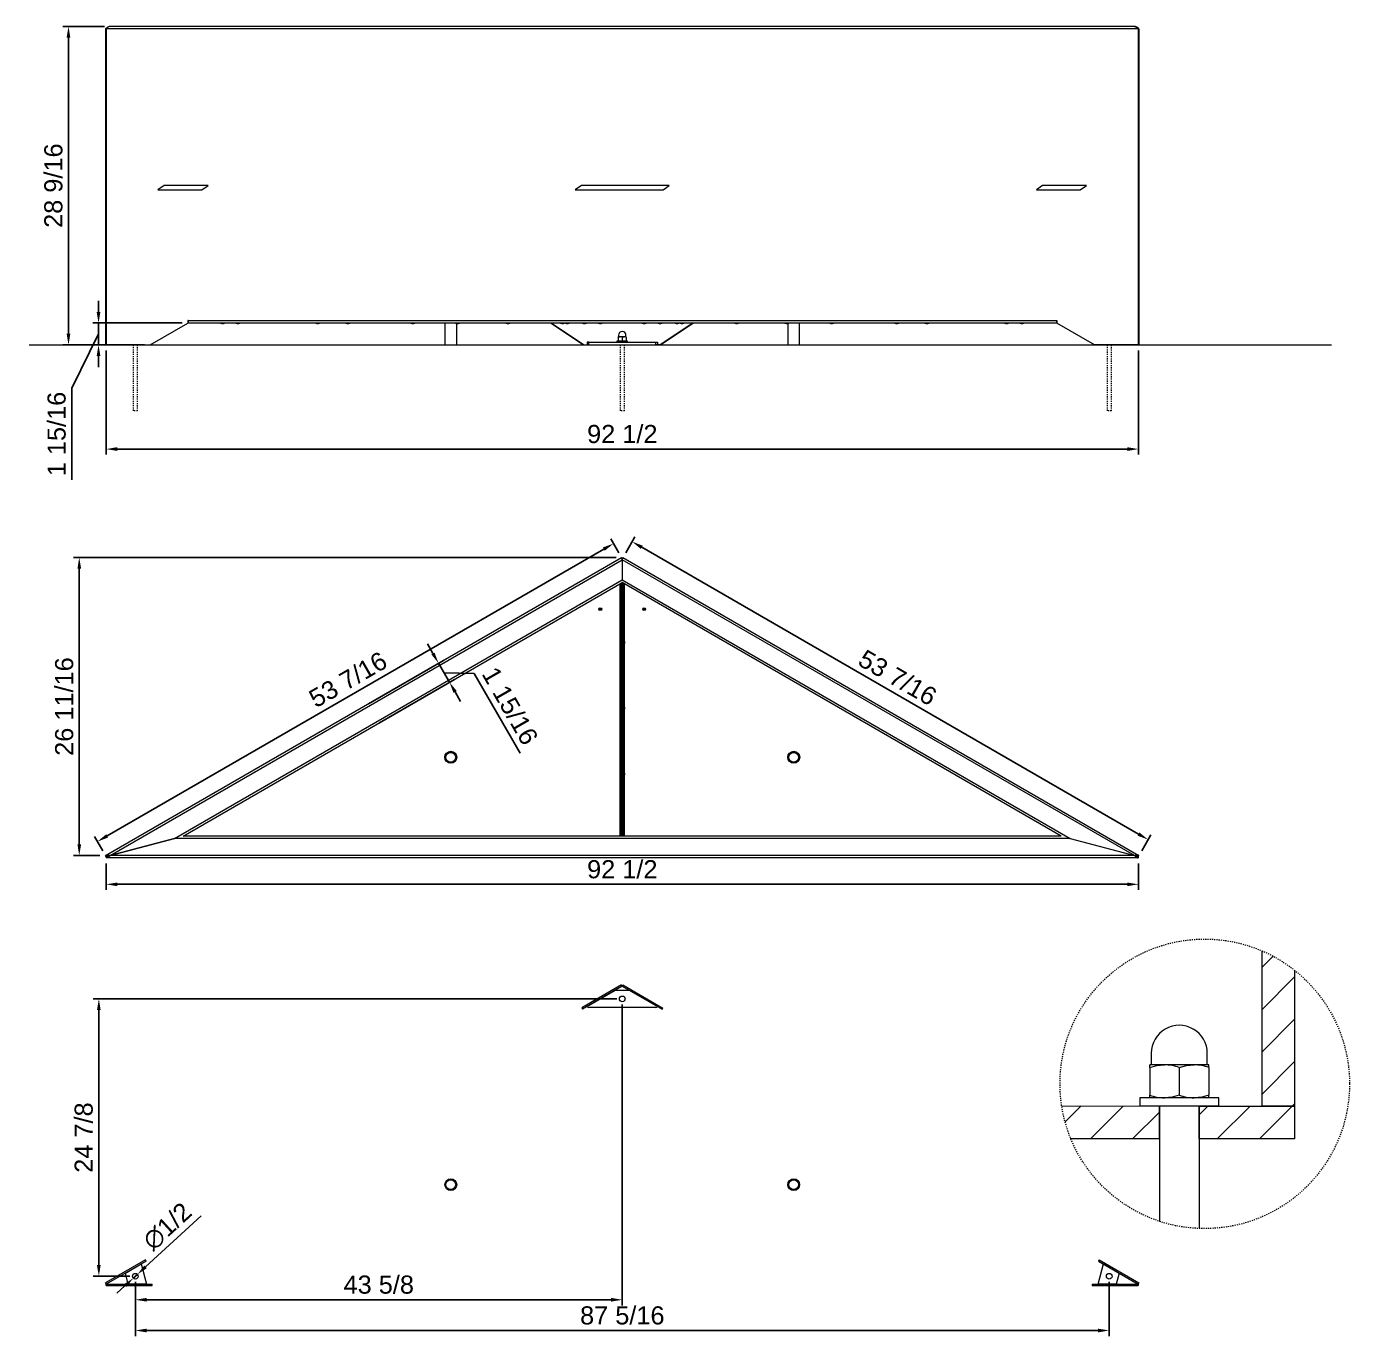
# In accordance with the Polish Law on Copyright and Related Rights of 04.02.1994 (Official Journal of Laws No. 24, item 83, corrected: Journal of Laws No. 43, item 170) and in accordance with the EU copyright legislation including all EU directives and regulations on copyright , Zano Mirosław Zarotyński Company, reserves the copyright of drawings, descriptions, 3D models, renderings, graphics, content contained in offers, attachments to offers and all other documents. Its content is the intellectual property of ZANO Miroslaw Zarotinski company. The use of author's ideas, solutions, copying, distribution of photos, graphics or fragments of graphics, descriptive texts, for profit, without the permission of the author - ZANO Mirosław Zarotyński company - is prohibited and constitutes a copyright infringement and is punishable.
# Model space of a CAD drawing. Header units: inches. Extents: x -3 to 180, y 0 to 118.
# Drawn here: x -2.7 to 115.9, y 0 to 117.9 of the extents above; entities that cross this region are included whole.
import ezdxf

# ---------------------------------------------------------------- set-up
doc = ezdxf.new("R2010")
doc.units = ezdxf.units.IN
doc.header["$PDSIZE"] = -1
doc.linetypes.add('HIDDEN', pattern=[1.905, 1.27, -0.635])
for name, color, linetype, lineweight in [('ZANO_R', 7, 'Continuous', 0), ('ZANO_R_przerywana', 250, 'HIDDEN', 0), ('ZANO_W', 1, 'Continuous', 0)]:
    doc.layers.add(name, color=color, linetype=linetype, lineweight=lineweight)
doc.styles.get("Standard").update_dxf_attribs({"font": 'ARIALUNI.TTF'})
doc.dimstyles.new('amerykanie', dxfattribs={"dimtxt": 50, "dimasz": 50, "dimexe": 0.5, "dimexo": 0.5, "dimgap": 1, "dimtad": 1, "dimdec": 0, "dimzin": 0, "dimlunit": 5, "dimtxsty": 'Standard', "dimcen": 0.09, "dimclrd": 1, "dimclre": 1, "dimclrt": 1, "dimazin": 0, "dimtfac": 1, "dimtdec": 0, "dimtmove": 0, "dimatfit": 3, "dimfxl": 1, "dimtzin": 0, "dimarcsym": 1})

# ---------------------------------------------------------------- blocks, each defined once
blk = doc.blocks.new('*D362')
at = {"layer": 'Defpoints', "color": 0}
for p in [(4.78, 117.92), (1.06, 89.37), (4.38, 89.37)]:
    blk.add_point(p, dxfattribs=at)
at = {"layer": 'ZANO_W', "color": 1, "lineweight": -2}
for p, q in [((4.28, 117.92), (0.56, 117.92)), ((1.06, 116.92), (1.06, 90.37)), ((3.88, 89.37), (0.56, 89.37))]:
    blk.add_line(p, q, dxfattribs=at)
at = {"layer": 'ZANO_W', "color": 1}
for points in [[(1.22, 116.92), (0.89, 116.92), (1.06, 117.92)], [(0.89, 90.37), (1.22, 90.37), (1.06, 89.37)]]:
    blk.add_solid(points, dxfattribs=at)
at = {"layer": 'ZANO_W', "color": 1, "insert": (-0.29, 103.65), "char_height": 1.625, "attachment_point": 5, "rotation": 90}
blk.add_mtext('28 9/16', dxfattribs=at)
blk = doc.blocks.new('*D363')
at = {"layer": 'Defpoints', "color": 0}
for p in [(35.21, 59.14), (27.51, 56.96), (28.49, 55.26)]:
    blk.add_point(p, dxfattribs=at)
at = {"layer": 'ZANO_W', "color": 1, "lineweight": -2}
for p, q in [((33.73, 61.71), (33.23, 62.58)), ((27.94, 57.21), (34.66, 61.09)), ((34.23, 60.84), (35.21, 59.14)), ((28.93, 55.51), (35.65, 59.39)), ((37.42, 59.91), (34.72, 59.99)), ((41.54, 52.79), (37.42, 59.91)), ((35.71, 58.27), (36.21, 57.41))]:
    blk.add_line(p, q, dxfattribs=at)
at = {"layer": 'ZANO_W', "color": 1}
for points in [[(33.59, 61.63), (33.87, 61.79), (34.23, 60.84)], [(35.86, 58.36), (35.57, 58.19), (35.21, 59.14)]]:
    blk.add_solid(points, dxfattribs=at)
at = {"layer": 'ZANO_W', "color": 1, "insert": (40.64, 57.02), "char_height": 1.625, "attachment_point": 5, "rotation": 300}
blk.add_mtext('1 15/16', dxfattribs=at)
blk = doc.blocks.new('*D364')
at = {"layer": 'Defpoints', "color": 0}
for p in [(11.76, 91.34), (3.75, 89.37), (8.37, 89.37)]:
    blk.add_point(p, dxfattribs=at)
at = {"layer": 'ZANO_W', "color": 1, "lineweight": -2}
for p, q in [((3.75, 92.34), (3.75, 93.34)), ((11.26, 91.34), (3.25, 91.34)), ((3.75, 91.34), (3.75, 89.37)), ((1.35, 85.51), (3.75, 90.36)), ((7.87, 89.37), (3.25, 89.37)), ((3.75, 88.37), (3.75, 87.37)), ((1.35, 77.28), (1.35, 85.51))]:
    blk.add_line(p, q, dxfattribs=at)
at = {"layer": 'ZANO_W', "color": 1}
for points in [[(3.58, 92.34), (3.92, 92.34), (3.75, 91.34)], [(3.92, 88.37), (3.58, 88.37), (3.75, 89.37)]]:
    blk.add_solid(points, dxfattribs=at)
at = {"layer": 'ZANO_W', "color": 1, "insert": (0, 81.39), "char_height": 1.625, "attachment_point": 5, "rotation": 90}
blk.add_mtext('1 15/16', dxfattribs=at)
blk = doc.blocks.new('*D365')
at = {"layer": 'Defpoints', "color": 0}
for p in [(4.44, 43.39), (96.96, 43.39), (96.96, 41.03)]:
    blk.add_point(p, dxfattribs=at)
at = {"layer": 'ZANO_W', "color": 1, "lineweight": -2}
for p, q in [((4.44, 42.89), (4.44, 40.53)), ((96.96, 42.89), (96.96, 40.53)), ((5.44, 41.03), (95.96, 41.03))]:
    blk.add_line(p, q, dxfattribs=at)
at = {"layer": 'ZANO_W', "color": 1}
for points in [[(5.44, 41.19), (5.44, 40.86), (4.44, 41.03)], [(95.96, 40.86), (95.96, 41.19), (96.96, 41.03)]]:
    blk.add_solid(points, dxfattribs=at)
at = {"layer": 'ZANO_W', "color": 1, "insert": (50.7, 42.37), "char_height": 1.625, "attachment_point": 5}
blk.add_mtext('92 1/2', dxfattribs=at)
blk = doc.blocks.new('*D366')
at = {"layer": 'Defpoints', "color": 0}
for p in [(2.02, 70.32), (50.64, 70.32), (4.38, 43.61)]:
    blk.add_point(p, dxfattribs=at)
at = {"layer": 'ZANO_W', "color": 1, "lineweight": -2}
for p, q in [((50.14, 70.32), (1.52, 70.32)), ((2.02, 44.61), (2.02, 69.32)), ((3.88, 43.61), (1.52, 43.61))]:
    blk.add_line(p, q, dxfattribs=at)
at = {"layer": 'ZANO_W', "color": 1}
for points in [[(2.19, 69.32), (1.86, 69.32), (2.02, 70.32)], [(1.86, 44.61), (2.19, 44.61), (2.02, 43.61)]]:
    blk.add_solid(points, dxfattribs=at)
at = {"layer": 'ZANO_W', "color": 1, "insert": (0.68, 56.96), "char_height": 1.625, "attachment_point": 5, "rotation": 90}
blk.add_mtext('26 11/16', dxfattribs=at)
blk = doc.blocks.new('*D367')
at = {"layer": 'Defpoints', "color": 0}
for p in [(49.91, 71.57), (50.64, 70.32), (4.38, 43.61)]:
    blk.add_point(p, dxfattribs=at)
at = {"layer": 'ZANO_W', "color": 1, "lineweight": -2}
for p, q in [((50.39, 70.75), (49.66, 72)), ((4.52, 45.36), (49.05, 71.07)), ((4.13, 44.04), (3.4, 45.3))]:
    blk.add_line(p, q, dxfattribs=at)
at = {"layer": 'ZANO_W', "color": 1}
for points in [[(49.13, 70.93), (48.96, 71.22), (49.91, 71.57)], [(4.44, 45.51), (4.6, 45.22), (3.65, 44.86)]]:
    blk.add_solid(points, dxfattribs=at)
at = {"layer": 'ZANO_W', "color": 1, "insert": (26.11, 59.38), "char_height": 1.625, "attachment_point": 5, "rotation": 30}
blk.add_mtext('53 7/16', dxfattribs=at)
blk = doc.blocks.new('*D368')
at = {"layer": 'Defpoints', "color": 0}
for p in [(50.76, 70.32), (97.84, 45.03), (97.02, 43.61)]:
    blk.add_point(p, dxfattribs=at)
at = {"layer": 'ZANO_W', "color": 1, "lineweight": -2}
for p, q in [((51.01, 70.75), (51.83, 72.17)), ((52.44, 71.24), (96.97, 45.53)), ((97.27, 44.04), (98.09, 45.46))]:
    blk.add_line(p, q, dxfattribs=at)
at = {"layer": 'ZANO_W', "color": 1}
for points in [[(52.53, 71.38), (52.36, 71.09), (51.58, 71.74)], [(96.89, 45.39), (97.05, 45.68), (97.84, 45.03)]]:
    blk.add_solid(points, dxfattribs=at)
at = {"layer": 'ZANO_W', "color": 1, "insert": (75.38, 59.55), "char_height": 1.625, "attachment_point": 5, "rotation": 330.0015}
blk.add_mtext('53 7/16', dxfattribs=at)
blk = doc.blocks.new('*D369')
at = {"layer": 'Defpoints', "color": 0}
for p in [(4.44, 89.37), (96.96, 89.37), (96.96, 80.04)]:
    blk.add_point(p, dxfattribs=at)
at = {"layer": 'ZANO_W', "color": 1, "lineweight": -2}
for p, q in [((4.44, 88.87), (4.44, 79.54)), ((96.96, 88.87), (96.96, 79.54)), ((5.44, 80.04), (95.96, 80.04))]:
    blk.add_line(p, q, dxfattribs=at)
at = {"layer": 'ZANO_W', "color": 1}
for points in [[(5.44, 80.21), (5.44, 79.87), (4.44, 80.04)], [(95.96, 79.87), (95.96, 80.21), (96.96, 80.04)]]:
    blk.add_solid(points, dxfattribs=at)
at = {"layer": 'ZANO_W', "color": 1, "insert": (50.7, 81.38), "char_height": 1.625, "attachment_point": 5}
blk.add_mtext('92 1/2', dxfattribs=at)
blk = doc.blocks.new('*D370')
at = {"layer": 'Defpoints', "color": 0}
for p in [(7.05, 5.9), (94.35, 5.9), (94.35, 1.04)]:
    blk.add_point(p, dxfattribs=at)
at = {"layer": 'ZANO_W', "color": 1, "lineweight": -2}
for p, q in [((7.05, 5.4), (7.05, 0.54)), ((94.35, 5.4), (94.35, 0.54)), ((8.05, 1.04), (93.35, 1.04))]:
    blk.add_line(p, q, dxfattribs=at)
at = {"layer": 'ZANO_W', "color": 1}
for points in [[(8.05, 1.2), (8.05, 0.87), (7.05, 1.04)], [(93.35, 0.87), (93.35, 1.2), (94.35, 1.04)]]:
    blk.add_solid(points, dxfattribs=at)
at = {"layer": 'ZANO_W', "color": 1, "insert": (50.7, 2.38), "char_height": 1.625, "attachment_point": 5}
blk.add_mtext('87 5/16', dxfattribs=at)
blk = doc.blocks.new('*D371')
at = {"layer": 'Defpoints', "color": 0}
for p in [(50.7, 30.76), (7.05, 5.9), (50.7, 3.79)]:
    blk.add_point(p, dxfattribs=at)
at = {"layer": 'ZANO_W', "color": 1, "lineweight": -2}
for p, q in [((50.7, 30.26), (50.7, 3.29)), ((7.05, 5.4), (7.05, 3.29)), ((8.05, 3.79), (49.7, 3.79))]:
    blk.add_line(p, q, dxfattribs=at)
at = {"layer": 'ZANO_W', "color": 1}
for points in [[(8.05, 3.96), (8.05, 3.63), (7.05, 3.79)], [(49.7, 3.63), (49.7, 3.96), (50.7, 3.79)]]:
    blk.add_solid(points, dxfattribs=at)
at = {"layer": 'ZANO_W', "color": 1, "insert": (28.87, 5.14), "char_height": 1.625, "attachment_point": 5}
blk.add_mtext('43 5/8', dxfattribs=at)
blk = doc.blocks.new('*D372')
at = {"layer": 'Defpoints', "color": 0}
for p in [(3.78, 30.76), (50.7, 30.76), (7.05, 5.9)]:
    blk.add_point(p, dxfattribs=at)
at = {"layer": 'ZANO_W', "color": 1, "lineweight": -2}
for p, q in [((50.2, 30.76), (3.28, 30.76)), ((3.78, 6.9), (3.78, 29.76)), ((6.55, 5.9), (3.28, 5.9))]:
    blk.add_line(p, q, dxfattribs=at)
at = {"layer": 'ZANO_W', "color": 1}
for points in [[(3.94, 29.76), (3.61, 29.76), (3.78, 30.76)], [(3.61, 6.9), (3.94, 6.9), (3.78, 5.9)]]:
    blk.add_solid(points, dxfattribs=at)
at = {"layer": 'ZANO_W', "color": 1, "insert": (2.43, 18.33), "char_height": 1.625, "attachment_point": 5, "rotation": 90}
blk.add_mtext('24 7/8', dxfattribs=at)
blk = doc.blocks.new('*D374')
at = {"layer": 'Defpoints', "color": 0}
for p in [(7.24, 6.07), (6.86, 5.72)]:
    blk.add_point(p, dxfattribs=at)
at = {"layer": 'ZANO_W', "color": 1, "lineweight": -2}
for p, q in [((12.95, 11.31), (7.97, 6.75)), ((6.86, 5.72), (7.24, 6.07)), ((6.12, 5.05), (5.38, 4.37))]:
    blk.add_line(p, q, dxfattribs=at)
at = {"layer": 'ZANO_W', "color": 1}
for points in [[(7.86, 6.87), (8.08, 6.62), (7.24, 6.07)], [(6.23, 4.92), (6.01, 5.17), (6.86, 5.72)]]:
    blk.add_solid(points, dxfattribs=at)
at = {"layer": 'ZANO_W', "color": 1, "insert": (9.92, 10.36), "char_height": 1.625, "attachment_point": 5, "rotation": 42.5314}
blk.add_mtext('∅1/2', dxfattribs=at)

msp = doc.modelspace()

# ---------------------------------------------------------------- linework, layer by layer
at = {"layer": 'ZANO_R'}
for p, q in [((4.43559, 117.70553), (4.37812, 117.70553)), ((4.37812, 117.70553), (4.37812, 89.37449)), ((96.95635, 117.70553), (4.43559, 117.70553)), ((4.43559, 117.70553), (4.43559, 89.37449)), ((96.60371, 117.91813), (4.78823, 117.91813)), ((96.95635, 117.70553), (97.0154, 117.70553)), ((96.95635, 117.70553), (96.95635, 89.37449)), ((97.0154, 117.70553), (97.0154, 89.37449)), ((9.63805, 103.666), (9.07578, 103.27229)), ((9.07578, 103.27229), (13.01283, 103.27229)), ((13.5751, 103.666), (9.63805, 103.666)), ((13.01283, 103.27229), (13.5751, 103.666)), ((47.04005, 103.666), (46.47778, 103.27229)), ((46.47778, 103.27229), (54.35189, 103.27229)), ((54.91416, 103.666), (47.04005, 103.666)), ((54.35189, 103.27229), (54.91416, 103.666)), ((88.37912, 103.666), (87.81685, 103.27229)), ((87.81685, 103.27229), (91.7539, 103.27229)), ((92.31617, 103.666), (88.37912, 103.666)), ((91.7539, 103.27229), (92.31617, 103.666)), ((11.78224, 91.55562), (11.74287, 91.55562)), ((11.74287, 91.55562), (11.74287, 91.32029)), ((11.74287, 91.46113), (11.75894, 91.46113)), ((11.74287, 91.34302), (11.75894, 91.34302)), ((11.75894, 91.46113), (11.75894, 91.34302)), ((11.75894, 91.34302), (89.63343, 91.34302)), ((11.78224, 91.55562), (89.60971, 91.55562)), ((14.69206, 91.34302), (14.69206, 91.33908)), ((14.69206, 91.33908), (15.0464, 91.33908)), ((14.69744, 91.33162), (15.04102, 91.33162)), ((15.0464, 91.33908), (15.0464, 91.34302)), ((16.06959, 91.34302), (16.06959, 91.33908)), ((16.06959, 91.33908), (16.1681, 91.33908)), ((16.07496, 91.33162), (16.17048, 91.33162)), ((16.1681, 91.33908), (16.42392, 91.33908)), ((16.17048, 91.33162), (16.41855, 91.33162)), ((16.42392, 91.33908), (16.42392, 91.34302)), ((23.21603, 91.34302), (23.21603, 91.33908)), ((23.21603, 91.33908), (23.57037, 91.33908)), ((23.22141, 91.33162), (23.56499, 91.33162)), ((23.57037, 91.33908), (23.57037, 91.34302)), ((25.91222, 91.34302), (25.91222, 91.33908)), ((25.91222, 91.33908), (26.26656, 91.33908)), ((25.9176, 91.33162), (26.26118, 91.33162)), ((26.26656, 91.33908), (26.26656, 91.34302)), ((31.74, 91.34302), (31.74, 91.33908)), ((31.74, 91.33908), (32.09434, 91.33908)), ((31.74538, 91.33162), (32.08896, 91.33162)), ((32.09434, 91.33908), (32.09434, 91.34302)), ((34.79685, 91.34302), (34.79685, 89.37449)), ((35.75485, 91.34302), (35.75485, 91.33908)), ((35.75485, 91.33908), (36.10919, 91.33908)), ((35.76023, 91.33162), (36.10381, 91.33162)), ((36.10919, 91.33908), (36.10919, 91.34302)), ((40.26397, 91.34302), (40.26397, 91.33908)), ((40.26397, 91.33908), (40.61831, 91.33908)), ((40.26935, 91.33162), (40.61293, 91.33162)), ((40.61831, 91.33908), (40.61831, 91.34302)), ((44.30942, 91.32029), (44.30942, 91.34302)), ((44.36848, 91.32029), (44.36848, 91.34302)), ((45.16483, 91.34302), (45.16483, 91.33908)), ((45.16483, 91.33908), (45.28995, 91.33908)), ((45.17021, 91.33162), (45.29153, 91.33162)), ((45.28995, 91.33908), (45.51917, 91.33908)), ((45.29153, 91.33162), (45.51379, 91.33162)), ((45.51917, 91.33908), (45.51917, 91.34302)), ((45.59749, 91.34302), (45.59749, 91.33908)), ((45.59749, 91.33908), (45.95182, 91.33908)), ((45.60287, 91.33162), (45.94645, 91.33162)), ((45.95182, 91.33908), (45.95182, 91.34302)), ((47.13336, 91.34302), (47.13336, 91.33908)), ((47.13336, 91.33908), (47.48769, 91.33908)), ((47.13874, 91.33162), (47.48232, 91.33162)), ((47.48769, 91.33908), (47.48769, 91.34302)), ((48.5507, 91.34302), (48.5507, 91.33908)), ((48.5507, 91.33908), (48.82732, 91.33908)), ((48.55608, 91.33162), (48.8243, 91.33162)), ((48.8243, 91.33162), (48.89966, 91.33162)), ((48.82732, 91.33908), (48.90503, 91.33908)), ((48.90503, 91.33908), (48.90503, 91.34302)), ((52.48776, 91.34302), (52.48776, 91.33908)), ((52.48776, 91.33908), (52.53864, 91.33908)), ((52.49313, 91.33162), (52.54247, 91.33162)), ((52.53864, 91.33908), (52.84209, 91.33908)), ((52.54247, 91.33162), (52.83671, 91.33162)), ((52.84209, 91.33908), (52.84209, 91.34302)), ((53.90509, 91.34302), (53.90509, 91.33908)), ((53.90509, 91.33908), (54.25943, 91.33908)), ((53.91047, 91.33162), (54.25405, 91.33162)), ((54.25943, 91.33908), (54.25943, 91.34302)), ((55.44012, 91.34302), (55.44012, 91.33908)), ((55.44012, 91.33908), (55.58834, 91.33908)), ((55.4455, 91.33162), (55.58922, 91.33162)), ((55.58834, 91.33908), (55.79446, 91.33908)), ((55.58922, 91.33162), (55.78908, 91.33162)), ((55.79446, 91.33908), (55.79446, 91.34302)), ((55.87362, 91.34302), (55.87362, 91.33908)), ((55.87362, 91.33908), (56.04902, 91.33908)), ((55.87899, 91.33162), (56.04908, 91.33162)), ((56.04902, 91.33908), (56.22795, 91.33908)), ((56.04908, 91.33162), (56.22258, 91.33162)), ((56.22795, 91.33908), (56.22795, 91.34302)), ((57.02505, 91.34302), (57.02505, 91.32029)), ((57.0841, 91.32029), (57.0841, 91.34302)), ((60.77442, 91.34302), (60.77442, 91.33908)), ((60.77442, 91.33908), (61.12876, 91.33908)), ((60.7798, 91.33162), (61.12338, 91.33162)), ((61.12876, 91.33908), (61.12876, 91.34302)), ((65.28275, 91.34302), (65.28275, 91.33908)), ((65.28275, 91.33908), (65.63709, 91.33908)), ((65.28813, 91.33162), (65.63171, 91.33162)), ((65.63709, 91.33908), (65.63709, 91.34302)), ((66.59509, 89.37449), (66.59509, 91.34302)), ((69.29839, 91.34302), (69.29839, 91.33908)), ((69.29839, 91.33908), (69.65273, 91.33908)), ((69.30377, 91.33162), (69.64735, 91.33162)), ((69.65273, 91.33908), (69.65273, 91.34302)), ((75.12539, 91.34302), (75.12539, 91.33908)), ((75.12539, 91.33908), (75.42373, 91.33908)), ((75.13077, 91.33162), (75.42005, 91.33162)), ((75.42005, 91.33162), (75.47435, 91.33162)), ((75.42373, 91.33908), (75.47973, 91.33908)), ((75.47973, 91.33908), (75.47973, 91.34302)), ((77.82236, 91.34302), (77.82236, 91.33908)), ((77.82236, 91.33908), (78.1767, 91.33908)), ((77.82774, 91.33162), (78.17132, 91.33162)), ((78.1767, 91.33908), (78.1767, 91.34302)), ((84.96802, 91.34302), (84.96802, 91.33908)), ((84.96802, 91.33908), (85.1652, 91.33908)), ((84.9734, 91.33162), (85.16459, 91.33162)), ((85.16459, 91.33162), (85.31698, 91.33162)), ((85.1652, 91.33908), (85.32236, 91.33908)), ((85.32236, 91.33908), (85.32236, 91.34302)), ((86.34633, 91.34302), (86.34633, 91.33908)), ((86.34633, 91.33908), (86.68464, 91.33908)), ((86.35171, 91.33162), (86.67975, 91.33162)), ((86.67975, 91.33162), (86.69529, 91.33162)), ((86.68464, 91.33908), (86.70067, 91.33908)), ((86.70067, 91.33908), (86.70067, 91.34302)), ((89.60971, 91.55562), (89.64908, 91.55562)), ((89.63343, 91.46113), (89.63343, 91.34302)), ((89.63343, 91.46113), (89.64908, 91.46113)), ((89.63343, 91.34302), (89.64908, 91.34302)), ((89.64908, 91.55562), (89.64908, 91.32029)), ((8.37265, 89.37449), (11.74287, 91.32029)), ((14.79493, 91.30877), (14.94353, 91.30877)), ((14.80033, 91.3084), (14.93813, 91.3084)), ((16.17246, 91.30877), (16.21377, 91.30877)), ((16.17786, 91.3084), (16.31565, 91.3084)), ((16.21377, 91.30877), (16.32105, 91.30877)), ((23.3189, 91.30877), (23.4675, 91.30877)), ((23.3243, 91.3084), (23.4621, 91.3084)), ((26.01509, 91.30877), (26.16369, 91.30877)), ((26.02049, 91.3084), (26.15829, 91.3084)), ((31.84287, 91.30877), (31.99147, 91.30877)), ((31.84827, 91.3084), (31.98607, 91.3084)), ((35.85592, 89.37449), (35.85592, 91.30903)), ((35.85772, 91.30877), (36.00632, 91.30877)), ((35.86312, 91.3084), (36.00092, 91.3084)), ((40.36684, 91.30877), (40.51544, 91.30877)), ((40.37224, 91.3084), (40.51004, 91.3084)), ((44.36848, 91.32029), (44.30942, 91.32029)), ((44.30942, 91.32029), (47.22812, 89.37449)), ((44.36848, 91.32029), (47.28717, 89.37449)), ((45.2677, 91.30877), (45.32017, 91.30877)), ((45.2731, 91.3084), (45.4109, 91.3084)), ((45.32017, 91.30877), (45.4163, 91.30877)), ((45.70036, 91.30877), (45.84896, 91.30877)), ((45.70576, 91.3084), (45.84355, 91.3084)), ((47.23623, 91.30877), (47.38483, 91.30877)), ((47.24163, 91.3084), (47.37943, 91.3084)), ((48.65357, 91.30877), (48.76958, 91.30877)), ((48.65897, 91.3084), (48.79677, 91.3084)), ((48.76958, 91.30877), (48.80217, 91.30877)), ((50.36175, 90.24065), (50.36175, 90.11269)), ((51.03104, 90.11269), (51.03104, 90.24065)), ((52.59062, 91.30877), (52.61196, 91.30877)), ((52.59602, 91.3084), (52.73382, 91.3084)), ((52.61196, 91.30877), (52.73922, 91.30877)), ((54.00796, 91.30877), (54.15656, 91.30877)), ((54.01336, 91.3084), (54.15116, 91.3084)), ((57.02505, 91.32029), (54.10635, 89.37449)), ((57.0841, 91.32029), (54.16541, 89.37449)), ((55.54299, 91.30877), (55.60515, 91.30877)), ((55.54839, 91.3084), (55.68619, 91.3084)), ((55.60515, 91.30877), (55.69159, 91.30877)), ((55.97649, 91.30877), (56.05005, 91.30877)), ((55.98189, 91.3084), (56.11969, 91.3084)), ((56.05005, 91.30877), (56.12508, 91.30877)), ((57.02505, 91.32029), (57.0841, 91.32029)), ((60.87729, 91.30877), (61.02589, 91.30877)), ((60.88269, 91.3084), (61.02049, 91.3084)), ((65.38562, 91.30877), (65.53422, 91.30877)), ((65.39102, 91.3084), (65.52882, 91.3084)), ((65.53603, 91.30903), (65.53603, 89.37449)), ((69.40126, 91.30877), (69.54986, 91.30877)), ((69.40666, 91.3084), (69.54446, 91.3084)), ((75.22826, 91.30877), (75.35337, 91.30877)), ((75.23365, 91.3084), (75.37145, 91.3084)), ((75.35337, 91.30877), (75.37686, 91.30877)), ((77.92523, 91.30877), (78.07383, 91.30877)), ((77.93063, 91.3084), (78.06843, 91.3084)), ((85.07089, 91.30877), (85.15358, 91.30877)), ((85.07629, 91.3084), (85.21408, 91.3084)), ((85.15358, 91.30877), (85.21949, 91.30877)), ((86.4492, 91.30877), (86.59108, 91.30877)), ((86.45461, 91.3084), (86.5924, 91.3084)), ((86.59108, 91.30877), (86.5978, 91.30877)), ((93.01929, 89.37449), (89.64908, 91.32029)), ((4.43559, 89.37449), (4.37812, 89.37449)), ((4.43559, 89.37449), (8.37265, 89.37449)), ((34.79685, 89.37449), (35.85592, 89.37449)), ((47.22812, 89.37449), (47.28717, 89.37449)), ((47.28717, 89.37449), (47.54675, 89.37449)), ((47.54675, 89.61072), (47.54675, 89.37449)), ((47.69801, 89.61072), (47.54675, 89.61072)), ((47.54675, 89.37449), (47.69801, 89.37449)), ((47.69801, 89.37449), (47.69801, 89.61072)), ((47.69801, 89.61072), (53.69478, 89.61072)), ((47.69801, 89.37449), (53.69478, 89.37449)), ((50.22395, 89.70914), (50.22395, 89.61072)), ((51.16884, 89.70914), (50.22395, 89.70914)), ((50.34206, 90.0712), (50.34206, 90.10285)), ((50.51923, 90.10285), (50.34206, 90.10285)), ((50.34206, 90.0712), (50.34206, 89.74079)), ((50.34206, 89.70914), (50.34206, 89.74079)), ((50.87356, 90.10285), (50.51923, 90.10285)), ((50.69639, 90.0712), (50.69639, 89.74079)), ((51.05073, 90.10285), (50.87356, 90.10285)), ((51.05073, 90.0712), (51.05073, 90.10285)), ((51.05073, 90.0712), (51.05073, 89.74079)), ((51.05073, 89.70914), (51.05073, 89.74079)), ((51.16884, 89.61072), (51.16884, 89.70914)), ((53.69478, 89.37449), (53.69478, 89.61072)), ((53.69478, 89.61072), (53.84604, 89.61072)), ((53.84604, 89.37449), (53.69478, 89.37449)), ((53.84604, 89.61072), (53.84604, 89.37449)), ((54.10635, 89.37449), (53.84604, 89.37449)), ((54.10635, 89.37449), (54.16541, 89.37449)), ((65.53603, 89.37449), (65.65762, 89.37449)), ((65.65762, 89.37449), (66.59509, 89.37449)), ((96.95635, 89.37449), (93.01929, 89.37449)), ((97.0154, 89.37449), (96.95635, 89.37449)), ((4.37812, 43.60984), (50.6377, 70.31783)), ((4.78981, 43.60204), (50.69676, 70.10643)), ((50.69676, 70.21554), (50.6377, 70.31783)), ((50.69676, 70.21512), (50.75582, 70.3174)), ((50.69676, 70.10643), (50.69676, 68.32435)), ((96.60371, 43.60162), (50.69676, 70.10601)), ((50.69676, 70.10601), (50.69676, 68.32393)), ((50.75582, 70.3174), (97.0154, 43.60942)), ((10.54958, 45.14537), (50.69676, 68.32435)), ((11.34302, 45.35796), (50.69676, 68.07886)), ((50.48337, 67.95566), (50.48337, 45.35754)), ((50.57786, 68.01022), (50.57786, 45.35754)), ((50.69597, 68.07841), (50.69597, 45.35754)), ((50.69676, 68.32393), (90.84394, 45.14494)), ((90.05051, 45.35754), (50.69676, 68.07844)), ((50.81409, 68.0107), (50.81409, 45.35754)), ((50.90857, 45.35754), (50.90857, 67.95615)), ((50.56646, 62.89174), (50.56646, 62.54816)), ((50.57786, 62.89712), (50.57392, 62.89712)), ((50.57392, 62.89712), (50.57392, 62.54278)), ((50.54324, 62.78885), (50.54324, 62.65105)), ((50.54361, 62.79425), (50.54361, 62.64565)), ((50.57392, 62.54278), (50.57786, 62.54278)), ((50.89875, 62.81521), (50.89875, 62.62468)), ((50.90556, 62.67049), (50.90556, 62.7694)), ((50.56646, 56.98616), (50.56646, 56.64258)), ((50.57786, 56.99154), (50.57392, 56.99154)), ((50.57392, 56.99154), (50.57392, 56.6372)), ((50.54324, 56.88327), (50.54324, 56.74547)), ((50.54361, 56.88867), (50.54361, 56.74007)), ((50.57392, 56.6372), (50.57786, 56.6372)), ((50.89875, 56.90963), (50.89875, 56.7191)), ((50.90556, 56.76491), (50.90556, 56.86382)), ((50.56646, 51.08058), (50.56646, 50.737)), ((50.57786, 51.08596), (50.57392, 51.08596)), ((50.57392, 51.08596), (50.57392, 50.73162)), ((50.89875, 51.00405), (50.89875, 50.81352)), ((50.54324, 50.97769), (50.54324, 50.83989)), ((50.54361, 50.98309), (50.54361, 50.83449)), ((50.57392, 50.73162), (50.57786, 50.73162)), ((50.90556, 50.85934), (50.90556, 50.95824)), ((4.78823, 43.60162), (10.548, 45.14494)), ((10.54958, 45.14537), (4.78981, 43.60204)), ((90.84394, 45.14494), (10.548, 45.14494)), ((90.05051, 45.35754), (11.34228, 45.35754)), ((90.84394, 45.14494), (96.60371, 43.60162)), ((4.43717, 43.50755), (4.37812, 43.60984)), ((4.43559, 43.50713), (4.43559, 43.38902)), ((96.95635, 43.38902), (4.43559, 43.38902)), ((4.47197, 43.52788), (4.43602, 43.50713)), ((4.43602, 43.50713), (4.44485, 43.50713)), ((96.60371, 43.60162), (4.78823, 43.60162)), ((96.95635, 43.50713), (97.0154, 43.60942)), ((96.95635, 43.50713), (96.95635, 43.38902)), ((108.01216, 35.07995), (108.01216, 21.15626)), ((108.01216, 33.56045), (109.03859, 34.58688)), ((110.96495, 33.32314), (110.96495, 21.15626)), ((108.01216, 29.77234), (110.96495, 32.72513)), ((50.6377, 32.00769), (47.06182, 29.94315)), ((50.69676, 31.9054), (47.12088, 29.84086)), ((47.54675, 30.08674), (50.07757, 31.54791)), ((50.07757, 31.54791), (51.31522, 31.54791)), ((50.6377, 32.00769), (50.69676, 31.9054)), ((50.69676, 31.90498), (50.75582, 32.00727)), ((50.69676, 31.90498), (54.27264, 29.84044)), ((50.75582, 32.00727), (54.3317, 29.94273)), ((51.31522, 31.54791), (53.84604, 30.08674)), ((47.06182, 29.94315), (47.12088, 29.84086)), ((53.69478, 29.97309), (47.69801, 29.97309)), ((54.27264, 29.84044), (54.3317, 29.94273)), ((108.01216, 25.98422), (110.96495, 28.93701)), ((98.12033, 25.88072), (98.12033, 24.92107)), ((103.14006, 24.92107), (103.14006, 25.88072)), ((108.01216, 22.19611), (110.96495, 25.1489)), ((97.97268, 24.60989), (97.97268, 24.84725)), ((99.30143, 24.84725), (97.97268, 24.84725)), ((97.97268, 24.60989), (98.62367, 24.7821)), ((97.97268, 24.60989), (97.97268, 22.13182)), ((98.62367, 24.7821), (99.30143, 24.84725)), ((101.95894, 24.84725), (99.30143, 24.84725)), ((100.63019, 24.60989), (101.28118, 24.7821)), ((100.63019, 24.60989), (100.63019, 22.13182)), ((101.28118, 24.7821), (101.95894, 24.84725)), ((103.2877, 24.84725), (101.95894, 24.84725)), ((103.2877, 24.60989), (103.2877, 24.84725)), ((103.2877, 24.60989), (103.2877, 22.13182)), ((97.08684, 21.89446), (97.08684, 21.15627)), ((104.17353, 21.89446), (97.08684, 21.89446)), ((97.97268, 21.89446), (97.97268, 22.13182)), ((99.9792, 21.95961), (99.30143, 21.89446)), ((100.63019, 22.13182), (99.9792, 21.95961)), ((102.6367, 21.95961), (101.95894, 21.89446)), ((103.2877, 22.13182), (102.6367, 21.95961)), ((103.2877, 21.89446), (103.2877, 22.13182)), ((104.17353, 21.15627), (104.17353, 21.89446)), ((110.76044, 21.15626), (110.96495, 21.36078)), ((90.08684, 21.16288), (98.85851, 21.15626)), ((90.39251, 19.72891), (91.82615, 21.16256)), ((92.65518, 18.20347), (95.61088, 21.15917)), ((96.4433, 18.20347), (98.85851, 20.61869)), ((104.17353, 21.15627), (97.08684, 21.15627)), ((98.85851, 18.20347), (98.85851, 21.15626)), ((98.85851, 21.15626), (98.85851, 10.81895)), ((102.40186, 18.20347), (102.40186, 21.15626)), ((102.40186, 21.15626), (110.96495, 21.15626)), ((102.40186, 21.15626), (102.40186, 10.17981)), ((102.40186, 20.37392), (103.1842, 21.15626)), ((104.01953, 18.20347), (106.97232, 21.15626)), ((107.80765, 18.20347), (110.76044, 21.15626)), ((110.96495, 21.15626), (108.01216, 21.15626)), ((98.85851, 18.20347), (90.85502, 18.20347)), ((110.96495, 18.20347), (102.40186, 18.20347)), ((7.954, 7.36424), (4.37812, 5.2997)), ((8.01306, 7.26195), (4.43717, 5.19742)), ((8.01306, 7.26195), (7.954, 7.36424)), ((93.43952, 7.36382), (93.38047, 7.26153)), ((93.38047, 7.26153), (96.95635, 5.19699)), ((93.43952, 7.36382), (97.01541, 5.29928)), ((6.15323, 6.18818), (7.56518, 7.00337)), ((6.41882, 5.19699), (6.15323, 6.18818)), ((7.56518, 7.00337), (8.0492, 5.19699)), ((93.34359, 5.19699), (93.82761, 7.00337)), ((93.82761, 7.00337), (95.23956, 6.18818)), ((95.23956, 6.18818), (94.97397, 5.19699)), ((4.43717, 5.19742), (4.37812, 5.2997)), ((4.43559, 5.19699), (8.56467, 5.19699)), ((4.43559, 5.07888), (4.43559, 5.19699)), ((4.43559, 5.07888), (8.56467, 5.07888)), ((8.0492, 5.19699), (6.41882, 5.19699)), ((8.56467, 5.07888), (8.56467, 5.19699)), ((92.82728, 5.19699), (96.95635, 5.19699)), ((92.82728, 5.19699), (92.82728, 5.07888)), ((92.82728, 5.07888), (96.95635, 5.07888)), ((94.97397, 5.19699), (93.34359, 5.19699)), ((97.01541, 5.29928), (96.95635, 5.19699)), ((96.95635, 5.19699), (96.95635, 5.07888))]:
    msp.add_line(p, q, dxfattribs=at)
for points in [[(-2.45381, 89.37449), (114.25695, 89.37449)], [(50.22395, 89.61072), (51.16884, 89.61072)], [(110.96495, 21.15626), (110.96495, 18.20347)]]:
    msp.add_lwpolyline(points, dxfattribs=at)
at = {"layer": 'ZANO_R', "flags": 128}
for points in [[(50.34206, 90.0712), (50.42886, 90.09416), (50.51923, 90.10285)], [(50.69639, 89.74079), (50.6096, 89.71783), (50.51923, 89.70914)], [(50.69639, 90.0712), (50.78319, 90.09416), (50.87356, 90.10285)], [(51.05073, 89.74079), (50.96393, 89.71783), (50.87356, 89.70914)]]:
    msp.add_lwpolyline(points, dxfattribs=at)
at = {"layer": 'ZANO_R'}
for centre, radius in [((48.72787, 65.68771), 0.12595), ((48.72787, 65.68771), 0.09527), ((48.72787, 65.68771), 0.04918), ((48.72787, 65.68771), 0.02953), ((52.66492, 65.68771), 0.12595), ((52.66492, 65.68771), 0.09527), ((52.66492, 65.68771), 0.04918), ((52.66492, 65.68771), 0.02953), ((35.32638, 52.41692), 0.53544), ((35.32638, 52.41692), 0.52953), ((35.32638, 52.41692), 0.43898), ((66.06556, 52.41692), 0.53544), ((66.06556, 52.41692), 0.52953), ((66.06556, 52.41692), 0.43898), ((50.69639, 30.7605), 0.25591), ((35.32638, 14.10678), 0.52953), ((35.32638, 14.10678), 0.43898), ((66.06556, 14.10678), 0.52953), ((66.06556, 14.10678), 0.43898), ((7.04661, 5.89638), 0.25591), ((94.34618, 5.89638), 0.25591)]:
    msp.add_circle(centre, radius, dxfattribs=at)
for centre, radius, start, end in [((14.69994, 91.33908), 0.00787, 180, 251.5077745), ((14.86923, 91.84528), 0.54163, 251.5077745, 262.115415), ((14.86923, 91.84528), 0.54163, 277.884585, 288.4922255), ((15.03852, 91.33908), 0.00787, 288.4922255, 0), ((16.07746, 91.33908), 0.00787, 180, 251.5077745), ((16.24675, 91.84528), 0.54163, 251.5077745, 262.115415), ((16.24675, 91.84528), 0.54163, 277.884585, 288.4922255), ((16.41605, 91.33908), 0.00787, 288.4922255, 0), ((23.22391, 91.33908), 0.00787, 180, 251.5077745), ((23.3932, 91.84528), 0.54163, 251.5077745, 262.115415), ((23.3932, 91.84528), 0.54163, 277.884585, 288.4922255), ((23.56249, 91.33908), 0.00787, 288.4922255, 0), ((25.92009, 91.33908), 0.00787, 180, 251.5077745), ((26.08939, 91.84528), 0.54163, 251.5077745, 262.115415), ((26.08939, 91.84528), 0.54163, 277.884585, 288.4922255), ((26.25868, 91.33908), 0.00787, 288.4922255, 0), ((31.74788, 91.33908), 0.00787, 180, 251.5077745), ((31.91717, 91.84528), 0.54163, 251.5077745, 262.115415), ((31.91717, 91.84528), 0.54163, 277.884585, 288.4922255), ((32.08647, 91.33908), 0.00787, 288.4922255, 0), ((35.76273, 91.33908), 0.00787, 180, 251.5077745), ((35.93202, 91.84528), 0.54163, 251.5077745, 262.115415), ((35.93202, 91.84528), 0.54163, 277.884585, 288.4922255), ((36.10131, 91.33908), 0.00787, 288.4922255, 0), ((40.27185, 91.33908), 0.00787, 180, 251.5077745), ((40.44114, 91.84528), 0.54163, 251.5077745, 262.115415), ((40.44114, 91.84528), 0.54163, 277.884585, 288.4922255), ((40.61044, 91.33908), 0.00787, 288.4922255, 0), ((45.17271, 91.33908), 0.00787, 180, 251.5077745), ((45.342, 91.84528), 0.54163, 251.5077745, 262.115415), ((45.342, 91.84528), 0.54163, 277.884585, 288.4922255), ((45.5113, 91.33908), 0.00787, 288.4922255, 0), ((45.60536, 91.33908), 0.00787, 180, 251.5077745), ((45.77466, 91.84528), 0.54163, 251.5077745, 262.115415), ((45.77466, 91.84528), 0.54163, 277.884585, 288.4922255), ((45.94395, 91.33908), 0.00787, 288.4922255, 0), ((47.14124, 91.33908), 0.00787, 180, 251.5077745), ((47.31053, 91.84528), 0.54163, 251.5077745, 262.115415), ((47.31053, 91.84528), 0.54163, 277.884585, 288.4922255), ((47.47982, 91.33908), 0.00787, 288.4922255, 0), ((48.55857, 91.33908), 0.00787, 180, 251.5077745), ((48.72787, 91.84528), 0.54163, 251.5077745, 262.115415), ((48.72787, 91.84528), 0.54163, 277.884585, 288.4922255), ((48.89716, 91.33908), 0.00787, 288.4922255, 0), ((52.49563, 91.33908), 0.00787, 180, 251.5077745), ((52.66492, 91.84528), 0.54163, 251.5077745, 262.115415), ((52.66492, 91.84528), 0.54163, 277.884585, 288.4922255), ((52.83421, 91.33908), 0.00787, 288.4922255, 0), ((53.91297, 91.33908), 0.00787, 180, 251.5077745), ((54.08226, 91.84528), 0.54163, 251.5077745, 262.115415), ((54.08226, 91.84528), 0.54163, 277.884585, 288.4922255), ((54.25155, 91.33908), 0.00787, 288.4922255, 0), ((55.448, 91.33908), 0.00787, 180, 251.5077745), ((55.61729, 91.84528), 0.54163, 251.5077745, 262.115415), ((55.61729, 91.84528), 0.54163, 277.884585, 288.4922255), ((55.78658, 91.33908), 0.00787, 288.4922255, 0), ((55.88149, 91.33908), 0.00787, 180, 251.5077745), ((56.05079, 91.84528), 0.54163, 251.5077745, 262.115415), ((56.05079, 91.84528), 0.54163, 277.884585, 288.4922255), ((56.22008, 91.33908), 0.00787, 288.4922255, 0), ((60.7823, 91.33908), 0.00787, 180, 251.5077745), ((60.95159, 91.84528), 0.54163, 251.5077745, 262.115415), ((60.95159, 91.84528), 0.54163, 277.884585, 288.4922255), ((61.12088, 91.33908), 0.00787, 288.4922255, 0), ((65.29063, 91.33908), 0.00787, 180, 251.5077745), ((65.45992, 91.84528), 0.54163, 251.5077745, 262.115415), ((65.45992, 91.84528), 0.54163, 277.884585, 288.4922255), ((65.62922, 91.33908), 0.00787, 288.4922255, 0), ((69.30627, 91.33908), 0.00787, 180, 251.5077745), ((69.47556, 91.84528), 0.54163, 251.5077745, 262.115415), ((69.47556, 91.84528), 0.54163, 277.884585, 288.4922255), ((69.64485, 91.33908), 0.00787, 288.4922255, 0), ((75.13326, 91.33908), 0.00787, 180, 251.5077745), ((75.30256, 91.84528), 0.54163, 251.5077745, 262.115415), ((75.30256, 91.84528), 0.54163, 277.884585, 288.4922255), ((75.47185, 91.33908), 0.00787, 288.4922255, 0), ((77.83024, 91.33908), 0.00787, 180, 251.5077745), ((77.99953, 91.84528), 0.54163, 251.5077745, 262.115415), ((77.99953, 91.84528), 0.54163, 277.884585, 288.4922255), ((78.16882, 91.33908), 0.00787, 288.4922255, 0), ((84.9759, 91.33908), 0.00787, 180, 251.5077745), ((85.14519, 91.84528), 0.54163, 251.5077745, 262.115415), ((85.14519, 91.84528), 0.54163, 277.884585, 288.4922255), ((85.31448, 91.33908), 0.00787, 288.4922255, 0), ((86.35421, 91.33908), 0.00787, 180, 251.5077745), ((86.5235, 91.84528), 0.54163, 251.5077745, 262.115415), ((86.5235, 91.84528), 0.54163, 277.884585, 288.4922255), ((86.6928, 91.33908), 0.00787, 288.4922255, 0), ((14.80033, 91.34777), 0.03937, 262.115415, 270), ((14.93813, 91.34777), 0.03937, 270, 277.884585), ((16.17786, 91.34777), 0.03937, 262.115415, 270), ((16.31565, 91.34777), 0.03937, 270, 277.884585), ((23.3243, 91.34777), 0.03937, 262.115415, 270), ((23.4621, 91.34777), 0.03937, 270, 277.884585), ((26.02049, 91.34777), 0.03937, 262.115415, 270), ((26.15829, 91.34777), 0.03937, 270, 277.884585), ((31.84827, 91.34777), 0.03937, 262.115415, 270), ((31.98607, 91.34777), 0.03937, 270, 277.884585), ((35.86312, 91.34777), 0.03937, 262.115415, 270), ((36.00092, 91.34777), 0.03937, 270, 277.884585), ((40.37224, 91.34777), 0.03937, 262.115415, 270), ((40.51004, 91.34777), 0.03937, 270, 277.884585), ((45.2731, 91.34777), 0.03937, 262.115415, 270), ((45.4109, 91.34777), 0.03937, 270, 277.884585), ((45.70576, 91.34777), 0.03937, 262.115415, 270), ((45.84355, 91.34777), 0.03937, 270, 277.884585), ((47.24163, 91.34777), 0.03937, 262.115415, 270), ((47.37943, 91.34777), 0.03937, 270, 277.884585), ((48.65897, 91.34777), 0.03937, 262.115415, 270), ((48.79677, 91.34777), 0.03937, 270, 277.884585), ((50.69639, 90.24065), 0.33465, 0, 180), ((52.59602, 91.34777), 0.03937, 262.115415, 270), ((52.73382, 91.34777), 0.03937, 270, 277.884585), ((54.01336, 91.34777), 0.03937, 262.115415, 270), ((54.15116, 91.34777), 0.03937, 270, 277.884585), ((55.54839, 91.34777), 0.03937, 262.115415, 270), ((55.68619, 91.34777), 0.03937, 270, 277.884585), ((55.98189, 91.34777), 0.03937, 262.115415, 270), ((56.11969, 91.34777), 0.03937, 270, 277.884585), ((60.88269, 91.34777), 0.03937, 262.115415, 270), ((61.02049, 91.34777), 0.03937, 270, 277.884585), ((65.39102, 91.34777), 0.03937, 262.115415, 270), ((65.52882, 91.34777), 0.03937, 270, 277.884585), ((69.40666, 91.34777), 0.03937, 262.115415, 270), ((69.54446, 91.34777), 0.03937, 270, 277.884585), ((75.23366, 91.34777), 0.03937, 262.115415, 270), ((75.37145, 91.34777), 0.03937, 270, 277.884585), ((77.93063, 91.34777), 0.03937, 262.115415, 270), ((78.06843, 91.34777), 0.03937, 270, 277.884585), ((85.07629, 91.34777), 0.03937, 262.115415, 270), ((85.21409, 91.34777), 0.03937, 270, 277.884585), ((86.4546, 91.34777), 0.03937, 262.115415, 270), ((86.5924, 91.34777), 0.03937, 270, 277.884585), ((50.52376, 90.24626), 0.53713, 250.2278748, 269.5164189), ((50.3519, 90.11269), 0.00984, 270, 0), ((50.5147, 89.56577), 0.5371, 70.2269114, 89.5166797), ((50.8781, 90.24626), 0.53713, 250.2279276, 269.516399), ((50.86903, 89.56577), 0.5371, 70.2269286, 89.5166626), ((51.04089, 90.11269), 0.00984, 180, 270), ((51.08012, 62.71995), 0.54163, 161.5077745, 172.115415), ((50.57392, 62.88924), 0.00787, 90, 161.5077745), ((50.58261, 62.78885), 0.03937, 172.115415, 180), ((50.58261, 62.65105), 0.03937, 180, 187.884585), ((51.08012, 62.71995), 0.54163, 187.884585, 198.4922255), ((50.57392, 62.55066), 0.00787, 198.4922255, 270), ((50.85735, 62.80263), 0.04327, 16.9118275, 180), ((50.85735, 62.63727), 0.04327, 180, 343.0881725), ((50.74808, 62.7694), 0.15748, 0, 16.9118275), ((50.74808, 62.6705), 0.15748, 343.0881725, 0), ((51.08012, 56.81437), 0.54163, 161.5077745, 172.115415), ((50.57392, 56.98366), 0.00787, 90, 161.5077745), ((50.85735, 56.89705), 0.04327, 16.9118275, 180), ((50.58261, 56.88327), 0.03937, 172.115415, 180), ((50.58261, 56.74547), 0.03937, 180, 187.884585), ((51.08012, 56.81437), 0.54163, 187.884585, 198.4922255), ((50.57392, 56.64508), 0.00787, 198.4922255, 270), ((50.85735, 56.73169), 0.04327, 180, 343.0881725), ((50.74808, 56.86382), 0.15748, 0, 16.9118275), ((50.74808, 56.76492), 0.15748, 343.0881725, 0), ((51.08012, 50.90879), 0.54163, 161.5077745, 172.115415), ((50.57392, 51.07808), 0.00787, 90, 161.5077745), ((50.85735, 50.99147), 0.04327, 16.9118275, 180), ((50.74808, 50.95824), 0.15748, 0, 16.9118275), ((50.58261, 50.97769), 0.03937, 172.115415, 180), ((50.58261, 50.83989), 0.03937, 180, 187.884585), ((51.08012, 50.90879), 0.54163, 187.884585, 198.4922255), ((50.57392, 50.7395), 0.00787, 198.4922255, 270), ((50.85735, 50.82611), 0.04327, 180, 343.0881725), ((50.74808, 50.85933), 0.15748, 343.0881725, 0), ((47.69801, 30.13057), 0.15748, 196.1594952, 270), ((53.69478, 30.13057), 0.15748, 270, 343.8405048), ((100.63019, 25.88073), 2.50987, 359.9997308, 180.0002692), ((98.04649, 24.92109), 0.07384, 270.0029354, 359.9902351), ((103.21389, 24.92109), 0.07384, 180.0097649, 269.9970646), ((99.26745, 20.81914), 4.02825, 70.2269566, 89.5167659), ((101.92496, 20.81914), 4.02825, 70.2269566, 89.5167659), ((99.33544, 25.92282), 4.0285, 250.2279308, 269.5162644), ((101.99295, 25.92282), 4.0285, 250.2279308, 269.5162644)]:
    msp.add_arc(centre, radius, start, end, dxfattribs=at)
for points, knots in [([(4.78981, 117.91813), (4.74051, 117.91308), (4.64185, 117.90298), (4.50646, 117.82748), (4.4228, 117.75364), (4.38432, 117.71221), (4.37812, 117.70553)], [0, 0, 0, 0, 0.312953629, 0.626331378, 0.93971234, 1, 1, 1, 1]), ([(4.78823, 117.91813), (4.75143, 117.91308), (4.67778, 117.90298), (4.56736, 117.82748), (4.48636, 117.75364), (4.44265, 117.71221), (4.43559, 117.70553)], [0, 0, 0, 0, 0.312952967, 0.626329553, 0.939712865, 1, 1, 1, 1]), ([(97.0154, 117.70553), (96.98101, 117.74038), (96.91217, 117.81014), (96.7788, 117.88968), (96.67173, 117.91671), (96.61316, 117.91794), (96.60371, 117.91813)], [0, 0, 0, 0, 0.312955032, 0.626348307, 0.939715901, 1, 1, 1, 1]), ([(96.60371, 117.91813), (96.64052, 117.91308), (96.71417, 117.90298), (96.82458, 117.82748), (96.90557, 117.75363), (96.9493, 117.71221), (96.95635, 117.70553)], [0, 0, 0, 0, 0.312949721, 0.62632129, 0.939700471, 1, 1, 1, 1]), ([(11.78224, 91.55562), (11.78072, 91.53557), (11.77738, 91.49159), (11.77222, 91.42938), (11.76677, 91.3784), (11.76166, 91.34804), (11.75838, 91.34457), (11.75692, 91.34302)], [0, 0, 0, 0, 0.180380485, 0.395662842, 0.61093366, 0.826218579, 1, 1, 1, 1]), ([(11.78224, 91.55562), (11.7804, 91.54484), (11.77672, 91.52329), (11.7712, 91.49467), (11.76568, 91.47327), (11.76092, 91.46254), (11.758, 91.46152), (11.75692, 91.46113)], [0, 0, 0, 0, 0.2178432802, 0.4356835528, 0.6534830882, 0.8713171435, 1, 1, 1, 1]), ([(89.60971, 91.55562), (89.61123, 91.53557), (89.61456, 91.49159), (89.61973, 91.42938), (89.62518, 91.3784), (89.63028, 91.34804), (89.63356, 91.34457), (89.63503, 91.34302)], [0, 0, 0, 0, 0.180380315, 0.395662786, 0.610933986, 0.82621902, 1, 1, 1, 1]), ([(89.60971, 91.55562), (89.61155, 91.54484), (89.61523, 91.52329), (89.62074, 91.49467), (89.62626, 91.47327), (89.63103, 91.46254), (89.63394, 91.46152), (89.63503, 91.46113)], [0, 0, 0, 0, 0.217846498, 0.435678092, 0.653480846, 0.871319442, 1, 1, 1, 1]), ([(50.6377, 70.31783), (50.63572, 70.31479), (50.6313, 70.30806), (50.63734, 70.27526), (50.65315, 70.22414), (50.67463, 70.16493), (50.69003, 70.12423), (50.69676, 70.10643)], [0, 0, 0, 0, 0.178444554, 0.395952298, 0.613462331, 0.830975456, 1, 1, 1, 1]), ([(50.69676, 70.21554), (50.69375, 70.21243), (50.68773, 70.2062), (50.68613, 70.18398), (50.68873, 70.1545), (50.6932, 70.127), (50.696, 70.1108), (50.69676, 70.10643)], [0, 0, 0, 0, 0.228922456, 0.457849613, 0.686677411, 0.91553278, 1, 1, 1, 1]), ([(50.69676, 70.10601), (50.70387, 70.1248), (50.71965, 70.16651), (50.74124, 70.22625), (50.75668, 70.27671), (50.76213, 70.30819), (50.75774, 70.3146), (50.75582, 70.3174)], [0, 0, 0, 0, 0.178448022, 0.395954069, 0.613460672, 0.830965596, 1, 1, 1, 1]), ([(50.69676, 70.10601), (50.69882, 70.1179), (50.70293, 70.14168), (50.70694, 70.17362), (50.70683, 70.19838), (50.7026, 70.21083), (50.698, 70.21421), (50.69676, 70.21512)], [0, 0, 0, 0, 0.228936147, 0.457850144, 0.686677268, 0.915523166, 1, 1, 1, 1]), ([(4.78981, 43.60204), (4.74051, 43.61382), (4.64185, 43.6374), (4.50646, 43.65108), (4.4228, 43.63399), (4.38432, 43.61319), (4.37812, 43.60984)], [0, 0, 0, 0, 0.312953629, 0.626331378, 0.93971234, 1, 1, 1, 1]), ([(4.78823, 43.60162), (4.75143, 43.56677), (4.67778, 43.49702), (4.56736, 43.41747), (4.48636, 43.39044), (4.44265, 43.38922), (4.43559, 43.38902)], [0, 0, 0, 0, 0.312952967, 0.626329553, 0.939712865, 1, 1, 1, 1]), ([(4.78823, 43.60162), (4.75909, 43.58934), (4.70081, 43.56478), (4.61324, 43.53367), (4.52484, 43.51152), (4.46557, 43.5086), (4.43559, 43.50713)], [0, 0, 0, 0, 0.24790521, 0.495808329, 0.745019683, 1, 1, 1, 1]), ([(4.78981, 43.60204), (4.75844, 43.5981), (4.69569, 43.59023), (4.60429, 43.57339), (4.51666, 43.54836), (4.46387, 43.52126), (4.43717, 43.50755)], [0, 0, 0, 0, 0.247905032, 0.495810969, 0.745020304, 1, 1, 1, 1]), ([(97.0154, 43.60942), (96.98101, 43.62344), (96.91217, 43.65152), (96.7788, 43.64134), (96.67173, 43.6179), (96.61316, 43.60388), (96.60371, 43.60162)], [0, 0, 0, 0, 0.312955032, 0.626348307, 0.939715901, 1, 1, 1, 1]), ([(96.95635, 43.50713), (96.93042, 43.52049), (96.87855, 43.54721), (96.79194, 43.57234), (96.6998, 43.58956), (96.63599, 43.59757), (96.60371, 43.60162)], [0, 0, 0, 0, 0.2479219388, 0.4958171915, 0.7450334458, 1, 1, 1, 1]), ([(96.60371, 43.60162), (96.64052, 43.56677), (96.71417, 43.49702), (96.82458, 43.41747), (96.90557, 43.39044), (96.9493, 43.38922), (96.95635, 43.38902)], [0, 0, 0, 0, 0.312949721, 0.62632129, 0.939700471, 1, 1, 1, 1]), ([(96.60371, 43.60162), (96.63285, 43.58934), (96.69113, 43.56478), (96.77871, 43.53367), (96.86711, 43.51152), (96.92638, 43.5086), (96.95635, 43.50713)], [0, 0, 0, 0, 0.247901313, 0.495800534, 0.745007994, 1, 1, 1, 1])]:
    msp.add_open_spline(points, degree=3, knots=knots, dxfattribs=at)
at = {"layer": 'ZANO_R_przerywana', "ltscale": 0.05}
for p, q in [((6.84975, 89.37449), (6.84975, 83.46892)), ((7.24346, 83.46892), (7.24346, 89.37449)), ((50.49954, 89.37449), (50.49954, 83.46892)), ((50.89325, 83.46892), (50.89325, 89.37449)), ((94.14933, 89.37449), (94.14933, 83.46892)), ((94.54303, 83.46892), (94.54303, 89.37449)), ((7.24346, 83.46892), (6.84975, 83.46892)), ((50.89325, 83.46892), (50.49954, 83.46892)), ((94.54303, 83.46892), (94.14933, 83.46892))]:
    msp.add_line(p, q, dxfattribs=at)
at = {"layer": 'ZANO_R_przerywana'}
for points in [[(6.84975, 89.37449), (7.24346, 89.37449)], [(50.49954, 89.37449), (50.89325, 89.37449)], [(94.14933, 89.37449), (94.54303, 89.37449)]]:
    msp.add_lwpolyline(points, dxfattribs=at)
at = {"layer": 'ZANO_R_przerywana', "color": 1, "ltscale": 0.05}
msp.add_circle((102.91153, 23.14708), 12.97728, dxfattribs=at)

# ---------------------------------------------------------------- dimensions: what is measured, and where the dimension line sits
at = {"layer": 'ZANO_W'}
for base, p1, p2, picture, middle in [((1.05663, 89.37449), (4.78359, 117.91749), (4.37812, 89.37449), '*D362', (-0.2869, 103.64599)), ((2.02211, 70.31783), (4.37812, 43.60984), (50.6377, 70.31783), '*D366', (0.67857, 56.96383)), ((3.77704, 30.7605), (7.04661, 5.89638), (50.69639, 30.7605), '*D372', (2.43351, 18.32844))]:
    dim = msp.add_linear_dim(base=base, p1=p1, p2=p2, angle=90, dimstyle='amerykanie', override={"dimtxt": 1.625, "dimasz": 1, "dimgap": 0.5, "dimdec": 4, "dimaunit": 1, "dimadec": 1, "dimtdec": 4, "dimtmove": 1, "dimfrac": 2}, dxfattribs=at)
    dim.commit()
    dim.dimension.update_dxf_attribs({"geometry": picture, "text_midpoint": middle})
for base, p1, p2, angle, picture, middle, dimtype in [((3.74868, 89.37449), (11.75894, 91.34302), (8.37265, 89.37449), 90, '*D364', (1.34842, 85.00559), 160), ((35.21384, 59.13979), (27.50791, 56.96383), (28.49217, 55.25904), 300.0000005, '*D363', (37.6743, 59.47775), 161)]:
    dim = msp.add_linear_dim(base=base, p1=p1, p2=p2, angle=angle, dimstyle='amerykanie', override={"dimtxt": 1.625, "dimasz": 1, "dimgap": 0.5, "dimdec": 4, "dimaunit": 1, "dimadec": 1, "dimtdec": 4, "dimtmove": 1, "dimfrac": 2}, dxfattribs=at)
    dim.commit()
    dim.dimension.update_dxf_attribs({"geometry": picture, "text_midpoint": middle, "dimtype": dimtype})
for base, p1, p2, picture, middle in [((96.95635, 80.04048), (4.43559, 89.37449), (96.95635, 89.37449), '*D369', (50.69597, 81.38401)), ((96.95635, 41.0278), (4.43559, 43.38902), (96.95635, 43.38902), '*D365', (50.69597, 42.37134)), ((50.69639, 3.79168), (7.04661, 5.89638), (50.69639, 30.7605), '*D371', (28.8715, 5.13522)), ((94.34618, 1.03832), (7.04661, 5.89638), (94.34618, 5.89638), '*D370', (50.69639, 2.38185))]:
    dim = msp.add_linear_dim(base=base, p1=p1, p2=p2, dimstyle='amerykanie', override={"dimtxt": 1.625, "dimasz": 1, "dimgap": 0.5, "dimdec": 4, "dimaunit": 1, "dimadec": 1, "dimtdec": 4, "dimtmove": 1, "dimfrac": 2}, dxfattribs=at)
    dim.commit()
    dim.dimension.update_dxf_attribs({"geometry": picture, "text_midpoint": middle})
for p1, p2, distance, picture, middle in [((4.37812, 43.60984), (50.6377, 70.31783), 1.44769, '*D367', (26.11229, 59.38111)), ((50.75582, 70.3174), (97.01611, 43.61065), 1.64052, '*D368', (75.37793, 59.54833))]:
    dim = msp.add_aligned_dim(p1=p1, p2=p2, distance=distance, dimstyle='amerykanie', override={"dimtxt": 1.625, "dimasz": 1, "dimgap": 0.5, "dimdec": 4, "dimaunit": 1, "dimadec": 1, "dimtdec": 4, "dimtmove": 1, "dimfrac": 2}, dxfattribs=at)
    dim.commit()
    dim.dimension.update_dxf_attribs({"geometry": picture, "text_midpoint": middle})
dim = msp.add_diameter_dim_2p(p1=(6.85803, 5.72339), p2=(7.23519, 6.06938), dimstyle='amerykanie', override={"dimtxt": 1.625, "dimasz": 1, "dimgap": 0.5, "dimdec": 4, "dimaunit": 1, "dimadec": 1, "dimtdec": 4, "dimtmove": 1, "dimfrac": 2}, dxfattribs=at)
dim.commit()
dim.dimension.update_dxf_attribs({"geometry": '*D374', "text_midpoint": (9.9197, 10.3552)})

doc.saveas('drawing.dxf')
